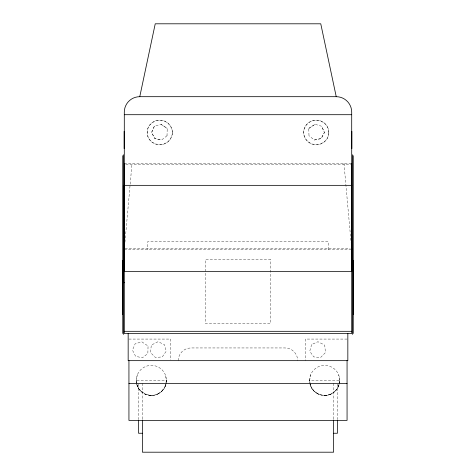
<?xml version="1.0" encoding="UTF-8"?>
<svg xmlns="http://www.w3.org/2000/svg" width="476" height="476" viewBox="0 0 476 476"><rect width="100%" height="100%" fill="white"/><g stroke="black" fill="none" stroke-linecap="round" stroke-linejoin="round"><path stroke-width="0.36" stroke-dasharray="2.38 1.78" d="M136.285 380.431L137.433 374.666M309.578 380.431L310.727 374.666M167.011 135.839L167.207 128.966M166.249 382.383L166.421 380.348L165.273 374.666M124.956 242.189L132.03 163.446M339.317 383.876L339.715 380.348L338.567 374.666M339.703 380.431L338.567 386.197L339.126 384.459M166.416 380.431L165.273 386.197L166.195 383.031C165.345 388.16 161.709 392.147 157.122 394.354L161.495 391.575L163.565 389.255M339.108 384.447C338.049 389.041 334.473 392.289 330.415 394.354L334.235 392.051L336.383 389.88M154.337 126.194L151.618 132.453L154.795 138.504L161.56 139.962M308.793 129.038L309.275 128.05L315.023 124.26L321.663 126.265L324.382 132.524L321.205 138.576L314.44 140.033L308.989 135.767M335.3 391.088L338.49 386.167M162.007 391.088L165.255 386.191M167.011 135.767L161.56 140.033L154.795 138.576L151.618 132.524L154.337 126.265L160.977 124.26L166.725 128.05L167.207 129.038M309.275 128.121L315.023 124.331M159.168 393.313C151.124 398.543 139.099 393.825 136.892 384.447M331.867 393.658C323.317 398.68 311.233 392.867 309.805 383.031L310.727 386.197L309.584 380.431M314.44 139.962L321.205 138.504L324.382 132.453L321.663 126.194M330.392 394.301L324.644 395.497L318.896 394.324M157.104 394.324L151.356 395.497L145.608 394.301M324.334 395.497L326.869 395.336M124.296 163.446L351.704 163.446M125.777 164.22L350.961 164.22M125.039 248.775L350.223 248.775M124.296 249.549L351.704 249.549M128.895 339.073L170.634 339.073L170.634 359.939M347.105 339.073L305.366 339.073L305.366 360.659M149.131 395.336L151.666 395.497M144.133 393.658L145.585 394.354L139.617 389.88M316.832 393.313L318.878 394.354L314.035 391.046L312.435 389.255M160.977 124.331L166.725 128.121M310.745 386.191L313.993 391.088M137.51 386.167L140.7 391.088M136.874 384.459L137.433 386.197L136.297 380.431M136.683 383.876L136.285 380.348L166.421 380.431A15.065 15.065 0 0 1 143.817 393.479A15.065 15.065 0 0 1 143.817 367.383A15.065 15.065 0 0 1 166.421 380.431M343.969 163.446L351.044 242.189M309.751 382.383L309.578 380.348L339.715 380.431A15.065 15.065 0 0 1 317.111 393.479A15.065 15.065 0 0 1 317.111 367.383A15.065 15.065 0 0 1 339.715 380.431M308.793 128.966L308.989 135.839M337.448 384.09L337.448 419.308M333.581 383.358L333.581 419.308M328.839 132.37A12.59 12.209 0 0 1 309.953 142.943A12.59 12.209 0 0 1 309.953 121.796A12.59 12.209 0 0 1 328.839 132.37L328.839 132.56A12.59 12.209 0 0 1 309.953 143.133A12.59 12.209 0 0 1 309.953 121.981A12.59 12.209 0 0 1 328.839 132.56M328.5 249.549L328.5 241.814L147.5 241.814L147.5 249.549M172.342 132.37A12.59 12.209 0 0 1 153.456 142.943A12.59 12.209 0 0 1 153.456 121.796A12.59 12.209 0 0 1 172.342 132.37L172.342 132.56A12.59 12.209 0 0 1 153.456 143.133A12.59 12.209 0 0 1 153.456 121.981A12.59 12.209 0 0 1 172.342 132.56M142.419 383.358L142.419 419.308M138.552 384.09L138.552 419.308M178.286 360.659A12.703 12.703 0 0 1 190.995 347.95L285.005 347.95A12.703 12.703 0 0 1 297.714 360.659M148.036 346.611L147.846 353.531L142.389 357.797L135.624 356.316L132.453 350.157L135.166 343.791L141.806 341.822L147.56 345.677L148.036 346.611M151.231 345.677L150.535 352.567L155.402 357.5L162.298 356.899L166.237 351.199L164.357 344.535L158.026 341.732L151.832 344.82L151.231 345.677M311.643 344.535L309.763 351.199L313.702 356.899L320.598 357.5L325.465 352.567L324.769 345.677L324.168 344.82L317.974 341.732L311.643 344.535M270.761 259.741L205.239 259.741L205.239 323.275L270.761 323.275L270.761 259.741"/><path stroke-width="0.71" d="M139.766 96.688L155.235 23.8L320.764 23.8L336.235 96.688A15.47 15.47 0 0 1 351.704 112.157L351.704 333.468L124.296 333.468L124.296 112.157A15.47 15.47 0 0 1 139.766 96.688L336.235 96.688M124.296 114.704L351.704 114.704M124.456 163.446L124.218 271.445L351.782 271.445L351.585 163.446M351.782 185.343L123.326 185.343L123.326 282.69L124.296 282.69M351.782 249.549L351.508 247.341M124.296 331.314L351.704 331.314M128.936 383.358L347.063 383.358M142.419 433.249L138.552 433.249L138.552 420.04M333.581 433.249L337.448 433.249L337.448 420.04M353.329 260.485L353.329 314.636M353.252 155.711L353.252 333.468M352.478 154.742L352.478 334.438M351.859 131.311L351.859 148.625M347.837 333.468L347.837 360.659L128.163 360.659L128.163 333.468M347.063 360.612L347.063 420.403L128.936 420.403L128.936 360.612M333.581 419.975L333.581 452.2L142.419 452.2L142.419 419.975M124.141 131.311L124.141 148.625M123.522 154.742L123.522 334.438M122.749 155.711L122.749 333.468M122.671 260.485L122.671 314.636"/></g></svg>
